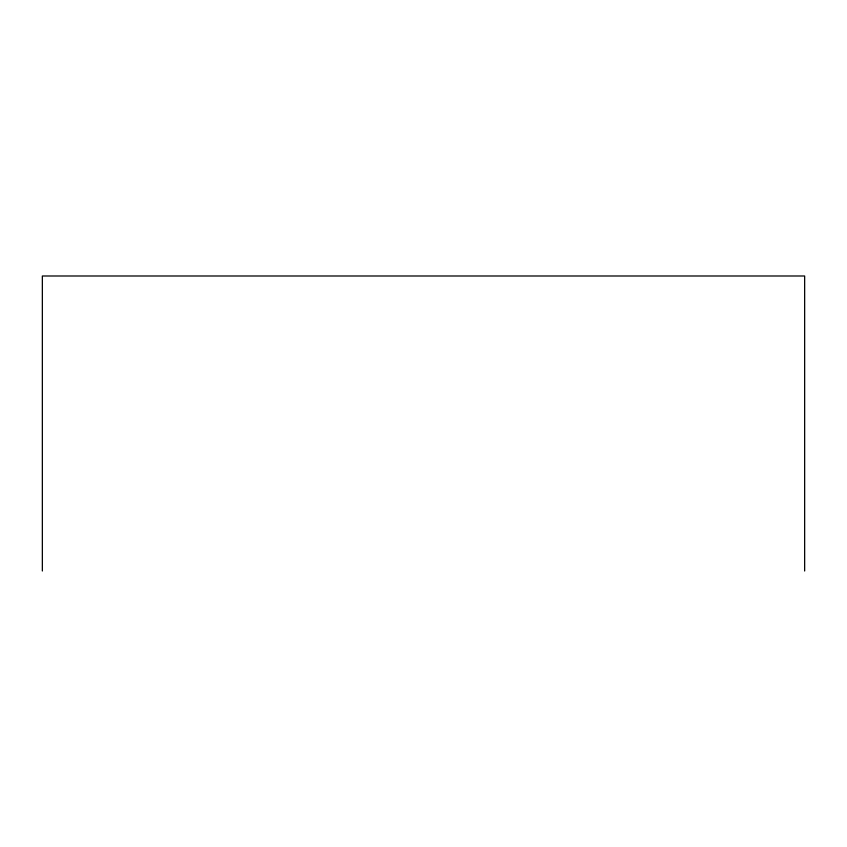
<?xml version="1.0" encoding="UTF-8"?>
<svg xmlns="http://www.w3.org/2000/svg" width="847" height="847" viewBox="0 0 847 847"><rect width="100%" height="100%" fill="white"/><g stroke="black" fill="none" stroke-linecap="round" stroke-linejoin="round"><path stroke-width="1.27" d="M804.65 571.005L804.65 275.995L42.35 275.995L42.35 571.005"/></g></svg>
